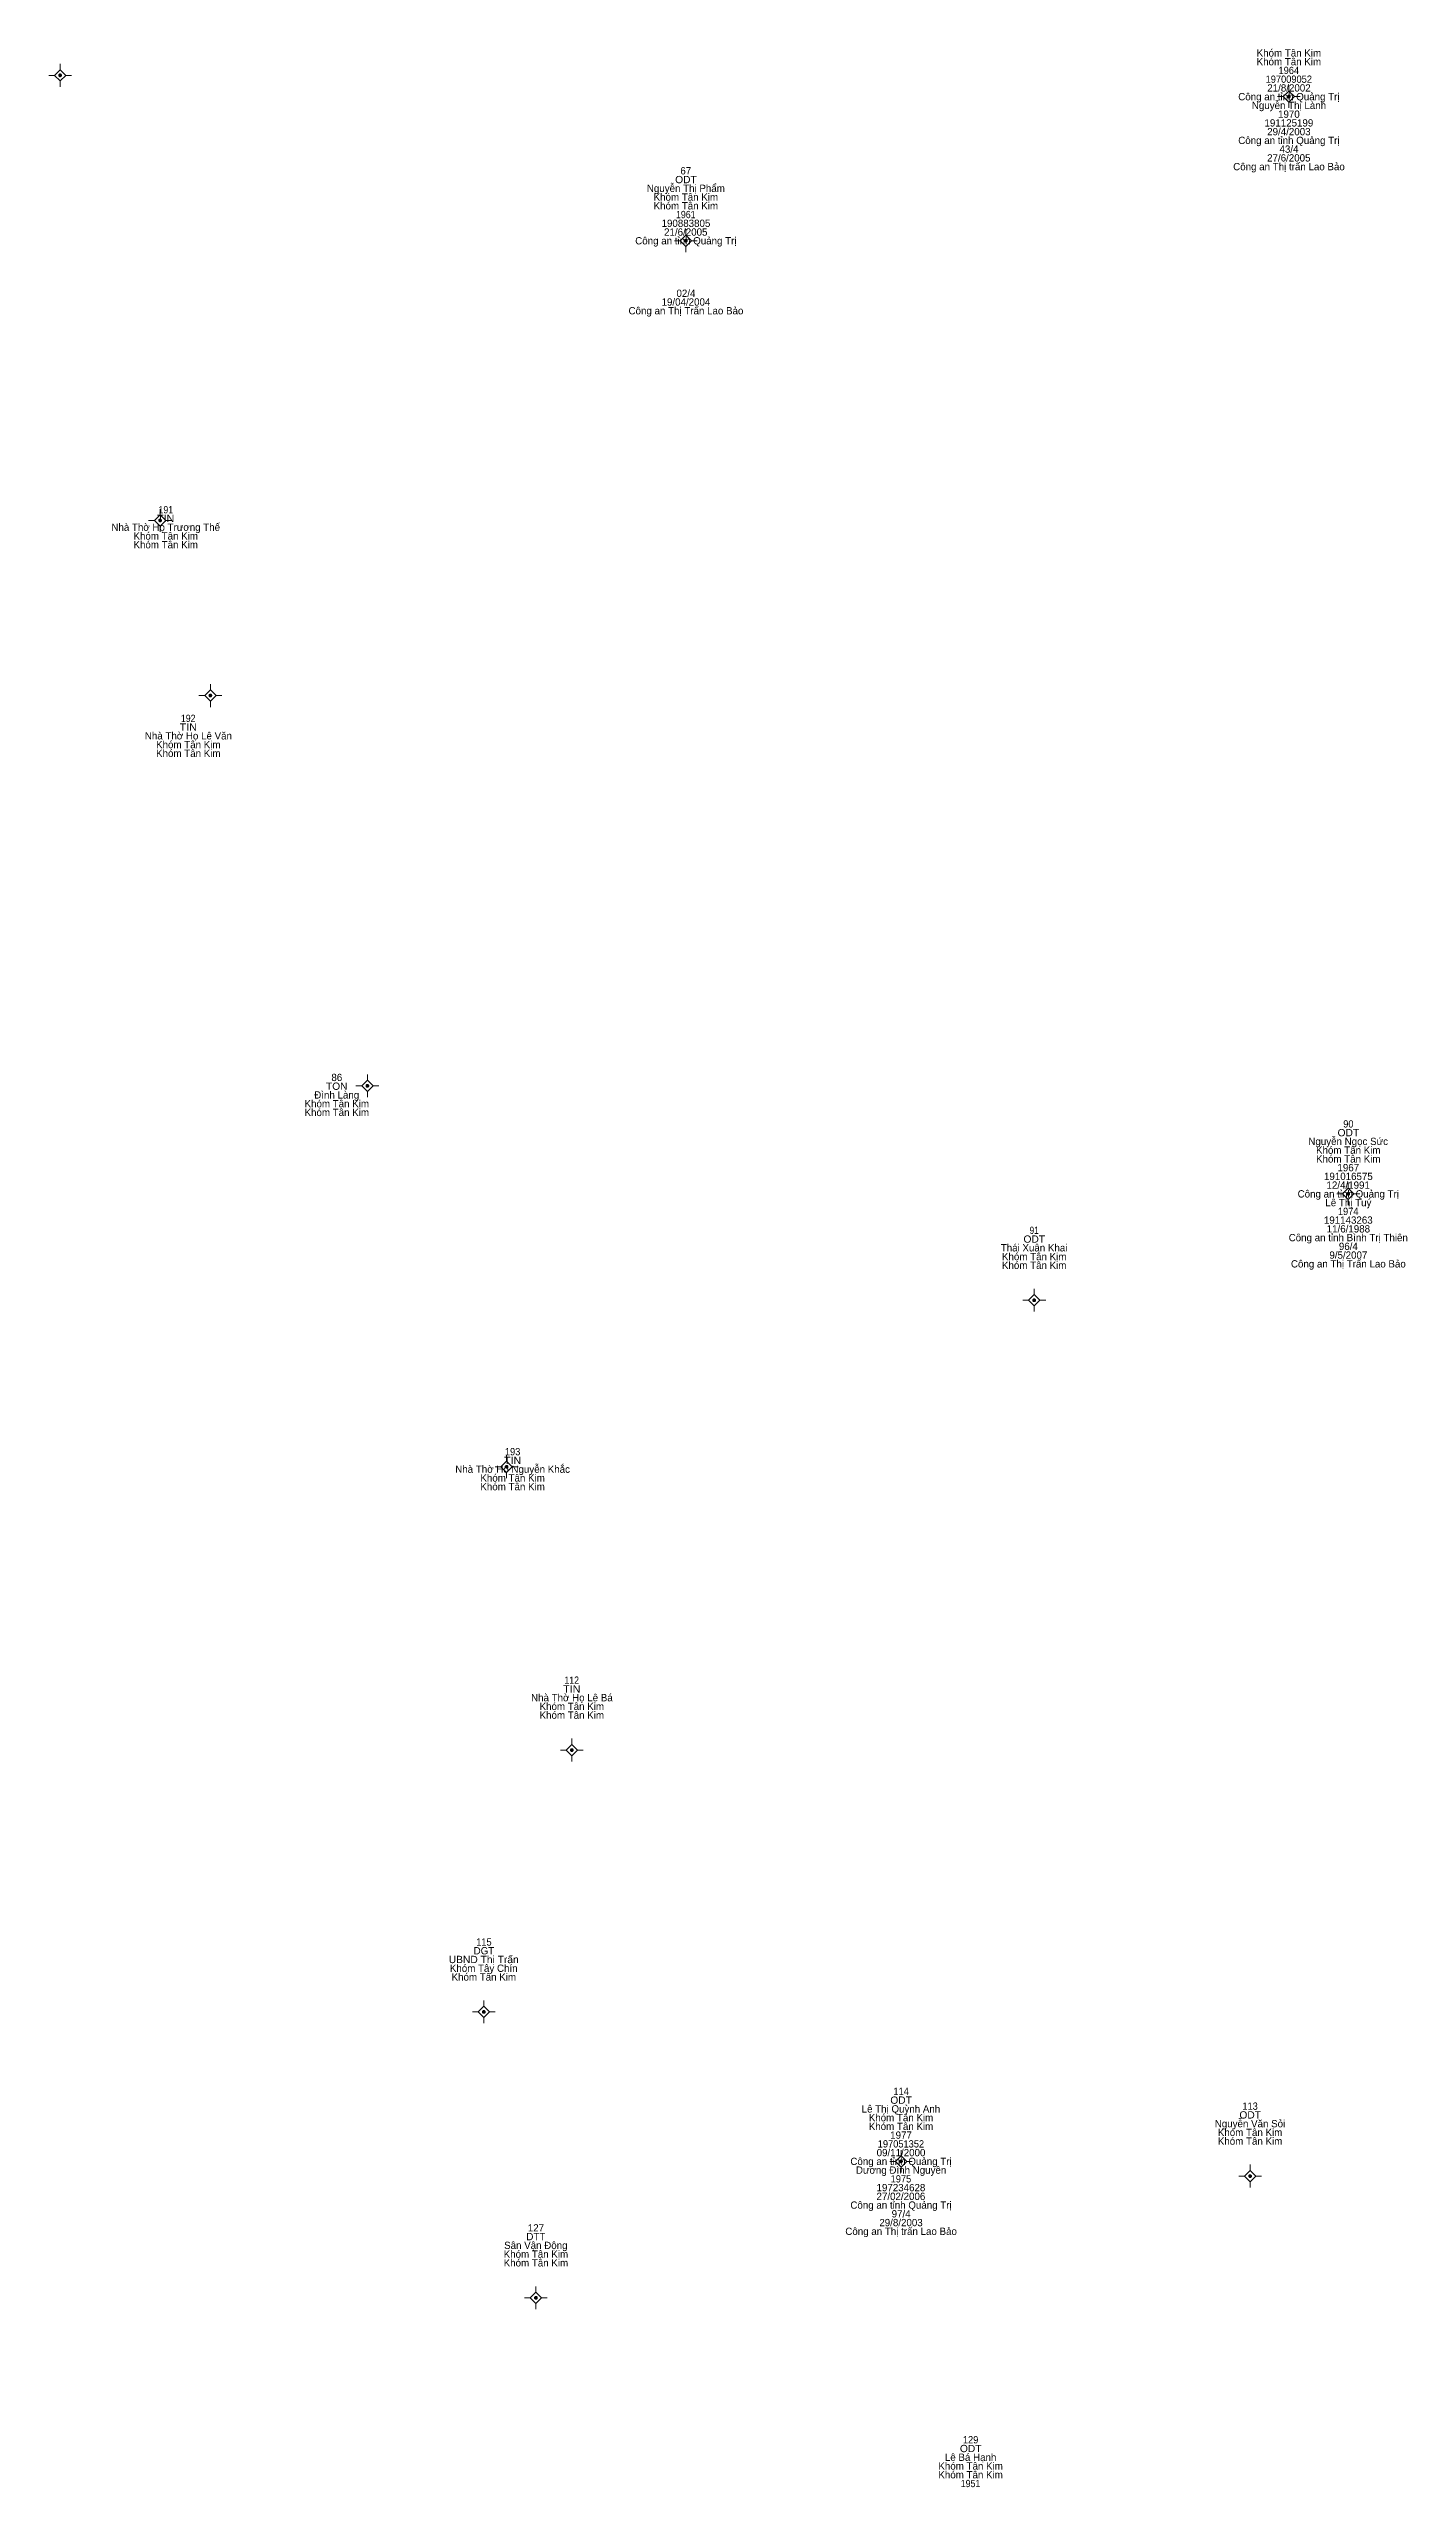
# Model space of a CAD drawing. Header units: metres. Extents: x 535754 to 536552, y 1836422 to 1837057.
# Drawn here: x 536386.2 to 536460.8, y 1836747.8 to 1836881.6 of the extents above; entities that cross this region are included whole.
import ezdxf
from ezdxf.enums import TextEntityAlignment as Align

# ---------------------------------------------------------------- set-up
doc = ezdxf.new("R2010")
doc.units = ezdxf.units.M
doc.header["$LTSCALE"] = 0.16
doc.linetypes.add('MEDIUM_DASHED', pattern=[4.5, 3, -1.5])
doc.layers.add('11', color=7, linetype='MEDIUM_DASHED', lineweight=13)
doc.layers.add('15', color=7, linetype='Continuous', lineweight=13)

msp = doc.modelspace()

# ---------------------------------------------------------------- hatches: boundary and pattern name
at = {"layer": '11'}
for points in [[(536386.9149, 1836880.19, 1), (536386.7649, 1836880.19, 1)], [(536454.3549, 1836879.02, 1), (536454.2049, 1836879.02, 1)], [(536421.2649, 1836871.11, 1), (536421.1149, 1836871.11, 1)], [(536392.4049, 1836855.76, 1), (536392.2549, 1836855.76, 1)], [(536395.1649, 1836846.15, 1), (536395.0149, 1836846.15, 1)], [(536403.7849, 1836824.73, 1), (536403.6349, 1836824.73, 1)], [(536457.6249, 1836818.8, 1), (536457.4749, 1836818.8, 1)], [(536440.3849, 1836812.96, 1), (536440.2349, 1836812.96, 1)], [(536411.4249, 1836803.82, 1), (536411.2749, 1836803.82, 1)], [(536415.0049, 1836788.27, 1), (536414.8549, 1836788.27, 1)], [(536410.1749, 1836773.9, 1), (536410.0249, 1836773.9, 1)], [(536433.0749, 1836765.7, 1), (536432.9249, 1836765.7, 1)], [(536452.2349, 1836764.89, 1), (536452.0849, 1836764.89, 1)], [(536413.0349, 1836758.21, 1), (536412.8849, 1836758.21, 1)]]:
    msp.add_hatch(color=256, dxfattribs=at).paths.add_polyline_path(points)

# ---------------------------------------------------------------- linework, layer by layer
for p, q in [((536386.84, 1836880.82), (536386.84, 1836880.5)), ((536386.53, 1836880.19), (536386.22, 1836880.19)), ((536386.84, 1836879.88), (536386.84, 1836879.56)), ((536387.46, 1836880.19), (536387.15, 1836880.19)), ((536454.28, 1836879.64), (536454.28, 1836879.33)), ((536453.97, 1836879.02), (536453.66, 1836879.02)), ((536454.28, 1836878.71), (536454.28, 1836878.4)), ((536454.9, 1836879.02), (536454.59, 1836879.02)), ((536421.19, 1836871.74), (536421.19, 1836871.42)), ((536420.88, 1836871.11), (536420.56, 1836871.11)), ((536421.19, 1836870.8), (536421.19, 1836870.48)), ((536421.81, 1836871.11), (536421.5, 1836871.11)), ((536392.02, 1836855.76), (536391.7, 1836855.76)), ((536392.33, 1836856.38), (536392.33, 1836856.07)), ((536392.33, 1836855.45), (536392.33, 1836855.14)), ((536392.95, 1836855.76), (536392.64, 1836855.76)), ((536394.78, 1836846.15), (536394.46, 1836846.15)), ((536395.09, 1836846.78), (536395.09, 1836846.46)), ((536395.72, 1836846.15), (536395.4, 1836846.15)), ((536395.09, 1836845.84), (536395.09, 1836845.52)), ((536403.4, 1836824.73), (536403.08, 1836824.73)), ((536403.71, 1836825.36), (536403.71, 1836825.04)), ((536404.34, 1836824.73), (536404.02, 1836824.73)), ((536403.71, 1836824.42), (536403.71, 1836824.1)), ((536457.55, 1836819.42), (536457.55, 1836819.11)), ((536457.24, 1836818.8), (536456.93, 1836818.8)), ((536457.55, 1836818.49), (536457.55, 1836818.18)), ((536458.18, 1836818.8), (536457.86, 1836818.8)), ((536440, 1836812.96), (536439.69, 1836812.96)), ((536440.31, 1836813.58), (536440.31, 1836813.27)), ((536440.31, 1836812.65), (536440.31, 1836812.34)), ((536440.94, 1836812.96), (536440.62, 1836812.96)), ((536411.35, 1836804.44), (536411.35, 1836804.13)), ((536411.04, 1836803.82), (536410.72, 1836803.82)), ((536411.35, 1836803.51), (536411.35, 1836803.2)), ((536411.98, 1836803.82), (536411.66, 1836803.82)), ((536414.93, 1836788.9), (536414.93, 1836788.58)), ((536414.62, 1836788.27), (536414.31, 1836788.27)), ((536414.93, 1836787.96), (536414.93, 1836787.64)), ((536415.56, 1836788.27), (536415.24, 1836788.27)), ((536409.79, 1836773.9), (536409.48, 1836773.9)), ((536410.1, 1836774.52), (536410.1, 1836774.21)), ((536410.72, 1836773.9), (536410.41, 1836773.9)), ((536410.1, 1836773.59), (536410.1, 1836773.28)), ((536432.69, 1836765.7), (536432.38, 1836765.7)), ((536433, 1836766.32), (536433, 1836766.01)), ((536433.62, 1836765.7), (536433.31, 1836765.7)), ((536433, 1836765.39), (536433, 1836765.08)), ((536451.85, 1836764.89), (536451.54, 1836764.89)), ((536452.16, 1836765.52), (536452.16, 1836765.2)), ((536452.16, 1836764.58), (536452.16, 1836764.26)), ((536452.78, 1836764.89), (536452.47, 1836764.89)), ((536412.65, 1836758.21), (536412.34, 1836758.21)), ((536412.96, 1836758.84), (536412.96, 1836758.52)), ((536412.96, 1836757.9), (536412.96, 1836757.58)), ((536413.58, 1836758.21), (536413.27, 1836758.21))]:
    msp.add_line(p, q, dxfattribs=at)
for points in [[(536386.84, 1836880.5), (536386.53, 1836880.19), (536386.84, 1836879.88), (536387.15, 1836880.19)], [(536454.28, 1836879.33), (536453.97, 1836879.02), (536454.28, 1836878.71), (536454.59, 1836879.02)], [(536421.19, 1836871.42), (536420.88, 1836871.11), (536421.19, 1836870.8), (536421.5, 1836871.11)], [(536392.33, 1836856.07), (536392.02, 1836855.76), (536392.33, 1836855.45), (536392.64, 1836855.76)], [(536395.09, 1836846.46), (536394.78, 1836846.15), (536395.09, 1836845.84), (536395.4, 1836846.15)], [(536403.71, 1836825.04), (536403.4, 1836824.73), (536403.71, 1836824.42), (536404.02, 1836824.73)], [(536457.55, 1836819.11), (536457.24, 1836818.8), (536457.55, 1836818.49), (536457.86, 1836818.8)], [(536440.31, 1836813.27), (536440, 1836812.96), (536440.31, 1836812.65), (536440.62, 1836812.96)], [(536411.35, 1836804.13), (536411.04, 1836803.82), (536411.35, 1836803.51), (536411.66, 1836803.82)], [(536414.93, 1836788.58), (536414.62, 1836788.27), (536414.93, 1836787.96), (536415.24, 1836788.27)], [(536410.1, 1836774.21), (536409.79, 1836773.9), (536410.1, 1836773.59), (536410.41, 1836773.9)], [(536433, 1836766.01), (536432.69, 1836765.7), (536433, 1836765.39), (536433.31, 1836765.7)], [(536452.16, 1836765.2), (536451.85, 1836764.89), (536452.16, 1836764.58), (536452.47, 1836764.89)], [(536412.96, 1836758.52), (536412.65, 1836758.21), (536412.96, 1836757.9), (536413.27, 1836758.21)]]:
    msp.add_lwpolyline(points, close=True, dxfattribs=at)
for centre in [(536386.8399, 1836880.19), (536454.2799, 1836879.02), (536421.1899, 1836871.11), (536392.3299, 1836855.76), (536395.0899, 1836846.15), (536403.7099, 1836824.73), (536457.5499, 1836818.8), (536440.3099, 1836812.96), (536411.3499, 1836803.82), (536414.9299, 1836788.27), (536410.0999, 1836773.9), (536432.9999, 1836765.7), (536452.1599, 1836764.89), (536412.9599, 1836758.21)]:
    msp.add_circle(centre, 0.075, dxfattribs=at)

# ---------------------------------------------------------------- texts
at = {"layer": '15'}
for s, p in [('Khóm Tân Kim', (536454.29, 1836881.22)), ('Khóm Tân Kim', (536454.29, 1836880.74)), ('21/8/2002', (536454.295, 1836879.3)), ('Công an tỉnh Quảng Trị', (536454.29, 1836878.82)), ('Nguyễn Thị Lành', (536454.295, 1836878.34)), ('1970', (536454.29, 1836877.86)), ('Công an tỉnh Quảng Trị', (536454.29, 1836876.42)), ('191125199', (536454.29, 1836877.38)), ('29/4/2003', (536454.29, 1836876.9)), ('Công an Thị trấn Lao Bảo', (536454.295, 1836874.98)), ('27/6/2005', (536454.285, 1836875.46)), ('43/4', (536454.295, 1836875.94)), ('Nguyễn Thị Phẩm', (536421.19, 1836873.79)), ('67', (536421.185, 1836874.75)), ('Khóm Tân Kim', (536421.19, 1836873.31)), ('Khóm Tân Kim', (536421.19, 1836872.83)), ('Công an tỉnh Quảng Trị', (536421.19, 1836870.91)), ('190883805', (536421.195, 1836871.87)), ('21/6/2005', (536421.185, 1836871.39)), ('Công an Thị Trấn Lao Bảo', (536421.195, 1836867.07)), ('19/04/2004', (536421.195, 1836867.55)), ('02/4', (536421.195, 1836868.03)), ('Nhà Thờ Họ Trương Thế', (536392.64, 1836855.19)), ('Khóm Tân Kim', (536392.64, 1836854.71)), ('Khóm Tân Kim', (536392.64, 1836854.23)), ('Nhà Thờ Họ Lê Văn', (536393.885, 1836843.74)), ('Khóm Tân Kim', (536393.88, 1836843.26)), ('Khóm Tân Kim', (536393.88, 1836842.78)), ('86', (536402.03, 1836824.99)), ('Khóm Tân Kim', (536402.03, 1836823.55)), ('Khóm Tân Kim', (536402.03, 1836823.07)), ('Đình Làng', (536402.025, 1836824.03)), ('Nguyễn Ngọc Sức', (536457.545, 1836821.48)), ('Khóm Tân Kim', (536457.55, 1836821)), ('Khóm Tân Kim', (536457.55, 1836820.52)), ('191016575', (536457.555, 1836819.56)), ('12/4/1991', (536457.545, 1836819.08)), ('1967', (536457.55, 1836820.04)), ('Công an tỉnh Quảng Trị', (536457.55, 1836818.6)), ('Lê Thị Tuý', (536457.555, 1836818.12)), ('Công an tỉnh Bình Trị Thiên', (536457.55, 1836816.2)), ('191143263', (536457.55, 1836817.16)), ('11/6/1988', (536457.555, 1836816.68)), ('Thái Xuân Khai', (536440.305, 1836815.64)), ('Khóm Tân Kim', (536440.31, 1836815.16)), ('Công an Thị Trấn Lao Bảo', (536457.555, 1836814.76)), ('9/5/2007', (536457.555, 1836815.24)), ('96/4', (536457.555, 1836815.72)), ('Khóm Tân Kim', (536440.31, 1836814.68)), ('Nhà Thờ Họ Nguyễn Khắc', (536411.68, 1836803.49)), ('Khóm Tân Kim', (536411.68, 1836803.01)), ('Khóm Tân Kim', (536411.68, 1836802.53)), ('Nhà Thờ Họ Lê Bá', (536414.935, 1836790.95)), ('Khóm Tân Kim', (536414.93, 1836790.47)), ('Khóm Tân Kim', (536414.93, 1836789.99)), ('Khóm Tây Chín', (536410.095, 1836776.1)), ('DGT', (536410.105, 1836777.06)), ('Khóm Tân Kim', (536410.1, 1836775.62)), ('Lê Thị Quỳnh Anh', (536432.995, 1836768.38)), ('Khóm Tân Kim', (536433, 1836767.9)), ('Khóm Tân Kim', (536433, 1836767.42)), ('1977', (536433, 1836766.94)), ('Nguyễn Văn Sỏi', (536452.155, 1836767.57)), ('Khóm Tân Kim', (536452.16, 1836767.09)), ('Khóm Tân Kim', (536452.16, 1836766.61)), ('Công an tỉnh Quảng Trị', (536433, 1836765.5)), ('09/11/2000', (536433, 1836765.98)), ('Dương Đình Nguyên', (536433.005, 1836765.02)), ('197234628', (536432.995, 1836764.06)), ('Công an tỉnh Quảng Trị', (536433, 1836763.1)), ('27/02/2006', (536432.995, 1836763.58)), ('97/4', (536433.005, 1836762.62)), ('DTT', (536412.955, 1836761.37)), ('127', (536412.96, 1836761.85)), ('Công an Thị trấn Lao Bảo', (536433.005, 1836761.66)), ('29/8/2003', (536433, 1836762.14)), ('Khóm Tân Kim', (536412.96, 1836760.41)), ('Khóm Tân Kim', (536412.96, 1836759.93)), ('Sân Vận Động', (536412.955, 1836760.89)), ('Lê Bá Hạnh', (536436.82, 1836749.26)), ('Khóm Tân Kim', (536436.82, 1836748.78)), ('Khóm Tân Kim', (536436.82, 1836748.3))]:
    msp.add_text(s, height=0.4, dxfattribs=at).set_placement(p, align=Align.CENTER)
for s, width, p in [('197009052', 0.95, (536454.285, 1836879.78)), ('1964', 0.95, (536454.285, 1836880.26)), ('ODT', 1.05, (536421.195, 1836874.27)), ('1961', 0.9, (536421.185, 1836872.35)), ('TIN', 1.1, (536392.64, 1836855.67)), ('191', 0.9, (536392.645, 1836856.15)), ('TIN', 1.1, (536393.88, 1836844.22)), ('192', 0.9, (536393.875, 1836844.7)), ('TON', 1.05, (536402.025, 1836824.51)), ('ODT', 1.05, (536457.555, 1836821.96)), ('90', 0.95, (536457.555, 1836822.44)), ('1974', 0.95, (536457.545, 1836817.64)), ('ODT', 1.05, (536440.315, 1836816.12)), ('91', 0.85, (536440.31, 1836816.6)), ('193', 0.95, (536411.68, 1836804.45)), ('TIN', 1.1, (536411.68, 1836803.97)), ('TIN', 1.1, (536414.93, 1836791.43)), ('112', 0.9, (536414.925, 1836791.91)), ('115', 0.95, (536410.105, 1836777.54)), ('UBND Thị Trấn', 1.05, (536410.095, 1836776.58)), ('114', 0.95, (536433.005, 1836769.34)), ('ODT', 1.05, (536433.005, 1836768.86)), ('ODT', 1.05, (536452.165, 1836768.05)), ('113', 0.95, (536452.16, 1836768.53)), ('197051352', 0.95, (536432.995, 1836766.46)), ('1975', 0.95, (536432.995, 1836764.54)), ('ODT', 1.05, (536436.825, 1836749.74)), ('129', 0.95, (536436.82, 1836750.22)), ('1951', 0.9, (536436.815, 1836747.82))]:
    msp.add_text(s, height=0.4, dxfattribs=dict(at, width=width)).set_placement(p, align=Align.CENTER)

doc.saveas('drawing.dxf')
